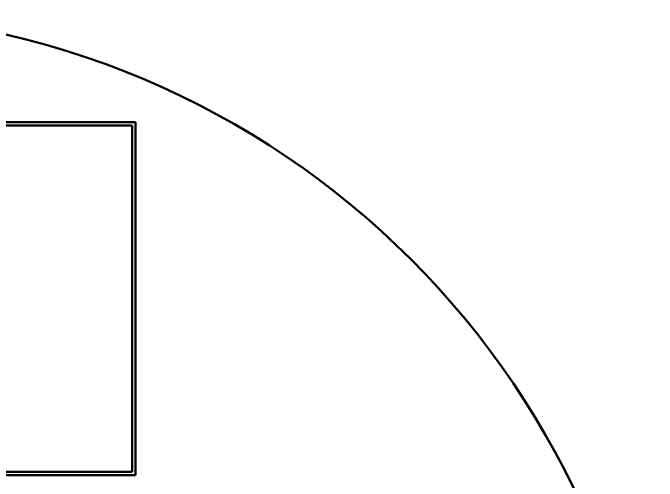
# Model space of a CAD drawing. Header units: millimetres. Extents: x 160 to 260, y 98 to 198.
# Drawn here: x 221.71 to 260, y 170.65 to 198.5 of the extents above; entities that cross this region are included whole.
import ezdxf

# ---------------------------------------------------------------- set-up
doc = ezdxf.new("R2010")
doc.units = ezdxf.units.MM
doc.layers.add('Visible (ISO)', color=7, linetype='Continuous', lineweight=50)

msp = doc.modelspace()

# ---------------------------------------------------------------- linework, layer by layer
at = {"layer": 'Visible (ISO)'}
for p, q in [((229, 192), (191, 192)), ((229, 171), (229, 192)), ((191.2, 191.8), (228.8, 191.8)), ((228.8, 191.8), (228.8, 171.2)), ((228.8, 171.2), (191.2, 171.2)), ((191, 171), (229, 171))]:
    msp.add_line(p, q, dxfattribs=at)
msp.add_circle((210, 148.5), 50, dxfattribs=at)

doc.saveas('drawing.dxf')
